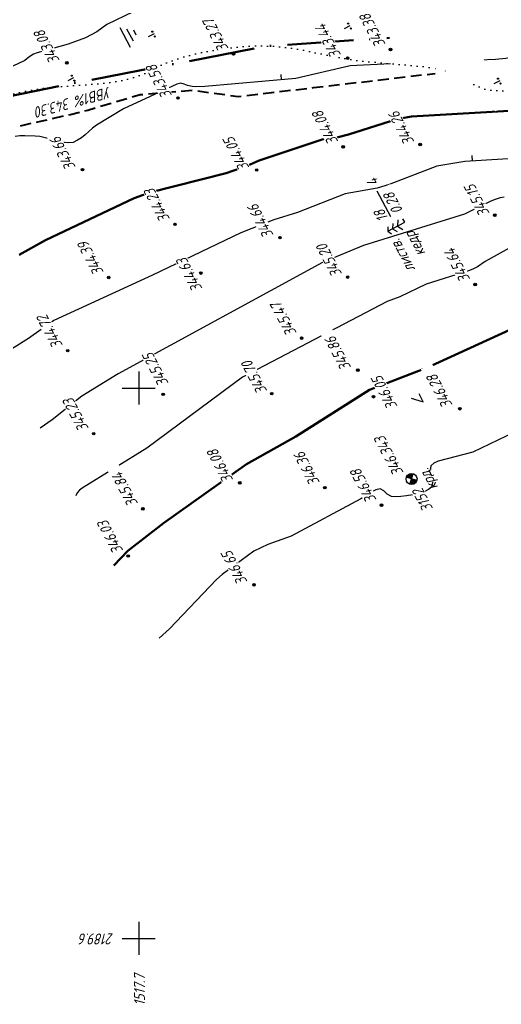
# Model space of a CAD drawing. Extents: x 1517488 to 1518012, y 2189588 to 2190112.
# Drawn here: x 1517678.4 to 1517765.9, y 2189588 to 2189766.9 of the extents above; entities that cross this region are included whole.
import ezdxf
from ezdxf.enums import TextEntityAlignment as Align

# ---------------------------------------------------------------- set-up
doc = ezdxf.new("R2010")
doc.units = 0
for name, pattern in [('ACAD_ISO10W100', [18, 12, -3, 0, -3]), ('IZ_HIDDEN', [3, 2, -1]), ('ИИDot', [1, 0, -1])]:
    doc.linetypes.add(name, pattern=pattern)
for name, color, linetype, lineweight in [('ИИ_БОЛОТО_025', 3, 'Continuous', 25), ('ИИ_ГЕОПУНКТ_025', 7, 'Continuous', 25), ('ИИ_ГЕОСЕТКА_025', 3, 'Continuous', 25), ('ИИ_ГИДРОЛОГИЯ_025', 150, 'Continuous', 25), ('ИИ_ГРАНИЦА_025', 7, 'Continuous', 25), ('ИИ_КОНТУР_025', 7, 'ИИDot', 25), ('ИИ_ОТМЕТКА_025', 7, 'Continuous', 25), ('ИИ_ПИКЕТАЖ_025', 7, 'Continuous', 25), ('ИИ_РАЗМЕР_025', 7, 'Continuous', 25), ('ИИ_РЕЛЬЕФ_025', 34, 'Continuous', 25), ('ИИ_РЕЛЬЕФ_050', 34, 'Continuous', 50), ('ИИ_ТЕКСТ_025', 7, 'Continuous', 25), ('ИИ_УГОДЬЯ_025', 7, 'Continuous', 25)]:
    doc.layers.add(name, color=color, linetype=linetype, lineweight=lineweight)
doc.styles.add('VNIPISIMPLEXCUR', font='simplex.shx', dxfattribs={"width": 0.8, "oblique": 15})
doc.dimstyles.new('ИИ-1000-м-dm$2', dxfattribs={"dimtxt": 2.5, "dimasz": 2.5, "dimexe": 1.25, "dimexo": 0, "dimgap": 1, "dimtad": 2, "dimtoh": 1, "dimzin": 1, "dimdsep": 46, "dimtxsty": 'VNIPISIMPLEXCUR', "dimcen": 2.5, "dimaunit": 1, "dimazin": 0, "dimtfac": 1, "dimtmove": 1, "dimatfit": 2, "dimfxl": 1, "dimarcsym": 0})

# ---------------------------------------------------------------- blocks, each defined once
blk = doc.blocks.new('PICKET')
at = {"color": 0, "linetype": 'Continuous', "lineweight": 25}
for p, q in [((-0.23, 0), (0.23, 0)), ((0, 0.23), (0, -0.23))]:
    blk.add_line(p, q, dxfattribs=at)
blk.add_circle((0, 0), 0.23, dxfattribs=at)
at = {"color": 0, "linetype": 'Continuous', "style": 'VNIPISIMPLEXCUR', "oblique": 15, "width": 0.8}
blk.add_attdef('OTMETKA', (1.25, 0.3), '', height=2, dxfattribs=at)
at = {"color": 8, "linetype": 'Continuous', "style": 'VNIPISIMPLEXCUR', "oblique": 15, "width": 0.8, "flags": 1}
blk.add_attdef('NOMER', (1.25, -2.7), '', height=2, dxfattribs=at)
blk = doc.blocks.new('ИИ05407')
at = {"linetype": 'Continuous', "lineweight": 25}
h = blk.add_hatch(color=0, dxfattribs=at)
edge = h.paths.add_edge_path()
edge.add_arc((-0.5, 0.1), 0.1, 0, 360)
h = blk.add_hatch(color=0, dxfattribs=at)
edge = h.paths.add_edge_path()
edge.add_arc((0.5, 0.1), 0.1, 0, 360)
at = {"color": 0, "linetype": 'Continuous', "lineweight": 25}
blk.add_lwpolyline([(0, 0), (0, 1.2)], dxfattribs=at)
for centre in [(-0.5, 0.1), (0.5, 0.1)]:
    blk.add_circle(centre, 0.1, dxfattribs=at)
blk = doc.blocks.new('ИИ05468')
at = {"color": 0, "linetype": 'Continuous', "lineweight": 25}
for points in [[(-2, 1), (2, 1)], [(-1.25, 0), (1.25, 0)], [(-0.5, -1), (0.5, -1)]]:
    blk.add_lwpolyline(points, dxfattribs=at)
blk = doc.blocks.new('ИИ05382')
at = {"color": 0, "linetype": 'Continuous', "lineweight": 25}
blk.add_lwpolyline([(1.6, 1.6), (0, 0), (1.6, 0)], dxfattribs=at)
blk = doc.blocks.new('ИИ050113Р')
at = {"linetype": 'Continuous'}
for points in [[(0, 0), (-0.71, 0.71, 0.198912), (-1, 0, 0.198912), (-0.71, -0.71)], [(0, 0), (0.71, -0.71, 0.198912), (1, 0, 0.198912), (0.71, 0.71)]]:
    blk.add_hatch(color=0, dxfattribs=at).paths.add_polyline_path(points)
at = {"color": 0, "linetype": 'Continuous'}
for points in [[(-0.71, -0.71), (0.71, 0.71)], [(-0.71, 0.71), (0.71, -0.71)]]:
    blk.add_lwpolyline(points, dxfattribs=at)
blk.add_circle((0, 0), 1, dxfattribs=at)
at = {"color": 0, "linetype": 'Continuous', "style": 'VNIPISIMPLEXCUR', "oblique": 15, "width": 0.8}
for tag, p in [('CENTRE', (1.7, 0.7)), ('EXPLAIN', (-3.59, -3.64)), ('HEIGHT', (1.7, -2.7))]:
    blk.add_attdef(tag, p, '', height=2, dxfattribs=at)
blk.add_attdef('NUMBER', text='', height=2, dxfattribs=at).set_placement((-2.25, -1), align=Align.RIGHT)
at = {"color": 253, "linetype": 'Continuous', "style": 'VNIPISIMPLEXCUR', "oblique": 15, "width": 0.8, "flags": 1}
blk.add_attdef('NOTE', text='', height=1.6, dxfattribs=at).set_placement((-7.39, -3.64), align=Align.RIGHT)
blk = doc.blocks.new('ИИ053296')
at = {"color": 0, "linetype": 'Continuous', "lineweight": 25}
blk.add_lwpolyline([(0, 0), (1, 0)], dxfattribs=at)
blk = doc.blocks.new('ИИ053672А')
at = {"color": 0, "linetype": 'Continuous'}
for points in [[(0.85, 2.01), (0, 2.5), (-0.85, 2.01)], [(0.7, 3.1), (0, 3.5), (-0.7, 3.1)], [(0, 3.5), (0, 0), (0.7, 0)], [(1, 0.92), (0, 1.5), (-1, 0.92)]]:
    blk.add_lwpolyline(points, dxfattribs=at)
at = {"color": 0, "linetype": 'Continuous', "style": 'VNIPISIMPLEXCUR', "oblique": 15, "width": 0.8}
blk.add_attdef('RACE1', text='', height=2, dxfattribs=at).set_placement((-2, 2.25), align=Align.RIGHT)
blk.add_attdef('HEIGHT', (2, 2.25), '', height=2, dxfattribs=at)
blk.add_attdef('DISTANCE', text='', height=2, dxfattribs=at).set_placement((8.5, 1.75), align=Align.MIDDLE_LEFT)
blk.add_attdef('RACE2', text='', height=2, dxfattribs=at).set_placement((-2, 1.25), align=Align.TOP_RIGHT)
blk.add_attdef('THICKNESS', text='', height=2, dxfattribs=at).set_placement((2, 1.25), align=Align.TOP_LEFT)
blk = doc.blocks.new('*D23')
at = {"layer": 'Defpoints', "color": 0, "transparency": 16777216}
for p in [(1517814.44, 2189993.77), (1517707.09, 2189966.7), (1517724.75, 2189945.44), (1517583.52, 2189878.79), (1517834.42, 2189724.98)]:
    blk.add_point(p, dxfattribs=at)
at = {"layer": 'ИИ_РАЗМЕР_025', "color": 0, "lineweight": -2, "transparency": 16777216}
for p, q in [((1517724.44, 2189943.75), (1517731.32, 2189944.21)), ((1517731.32, 2189944.21), (1517734.85, 2189937.52))]:
    blk.add_line(p, q, dxfattribs=at)
blk.add_arc((1517718.1, 2189945.8), 6.66, 315.0395, 9.2086, dxfattribs=at)
at = {"layer": 'ИИ_РАЗМЕР_025', "color": 0, "transparency": 16777216}
for points in [[(1517724.36, 2189946.76), (1517724.99, 2189946.97), (1517724.06, 2189948.77)], [(1517723.01, 2189940.82), (1517722.62, 2189941.36), (1517721.2, 2189939.9)]]:
    blk.add_solid(points, dxfattribs=at)
at = {"layer": 'ИИ_РАЗМЕР_025', "color": 0, "transparency": 16777216, "insert": (1517731.71, 2189939.85), "char_height": 2, "attachment_point": 5, "rotation": 117.7798, "style": 'VNIPISIMPLEXCUR'}
blk.add_mtext("88°41'", dxfattribs=at)
blk = doc.blocks.new('ИИ05012')
at = {"color": 0, "linetype": 'Continuous', "lineweight": 25, "flags": 128}
for points in [[(0, 3), (0, -3)], [(-3, 0), (3, 0)]]:
    blk.add_lwpolyline(points, dxfattribs=at)

msp = doc.modelspace()

# ---------------------------------------------------------------- linework, layer by layer
at = {"layer": 'ИИ_ГИДРОЛОГИЯ_025', "linetype": 'IZ_HIDDEN', "lineweight": 40, "flags": 128}
msp.add_lwpolyline([(1517678.501, 2189747.664), (1517682.438, 2189748.552), (1517687.576, 2189749.733), (1517690.761, 2189750.523), (1517700.241, 2189753.325), (1517709.818, 2189754.123), (1517718.08, 2189752.996), (1517731.76, 2189754.586), (1517753.898, 2189757.177)], dxfattribs=at)
at = {"layer": 'ИИ_ГРАНИЦА_025', "color": 150, "linetype": 'ACAD_ISO10W100', "lineweight": 50, "flags": 128}
msp.add_lwpolyline([(1517655.97, 2189748.87), (1517687.195, 2189755.214), (1517723.449, 2189762.146), (1517745.615, 2189763.623)], dxfattribs=at)
at = {"layer": 'ИИ_КОНТУР_025', "linetype": 'ИИDot', "flags": 128}
for points in [[(1517760.896, 2189755.167), (1517762.534, 2189754.464), (1517763.092, 2189754.282), (1517764.405, 2189754.057), (1517765.98, 2189754.019), (1517767.818, 2189754.169), (1517769.867, 2189754.51), (1517770.445, 2189754.729), (1517771.198, 2189755.092), (1517772.009, 2189755.484), (1517772.86, 2189755.92), (1517774.072, 2189756.537), (1517775.472, 2189757.229), (1517776.893, 2189757.945), (1517777.827, 2189758.486), (1517778.876, 2189758.991), (1517780.042, 2189759.461), (1517781.324, 2189759.895), (1517782.722, 2189760.293), (1517785.866, 2189760.982), (1517800.355, 2189763.548), (1517803.54, 2189764.272), (1517806.821, 2189765.198), (1517810.196, 2189766.326), (1517813.634, 2189767.642), (1517816.939, 2189769.067), (1517820.076, 2189770.587), (1517823.048, 2189772.202), (1517828.773, 2189775.716), (1517836.357, 2189780.643), (1517841.682, 2189784.093), (1517850.702, 2189789.675), (1517855.84, 2189792.829), (1517858.126, 2189794.364), (1517860.158, 2189795.852), (1517861.936, 2189797.293), (1517863.461, 2189798.687), (1517864.732, 2189800.034), (1517865.749, 2189801.333), (1517866.512, 2189802.586), (1517867.089, 2189803.763), (1517867.546, 2189804.837), (1517867.884, 2189805.807), (1517868.103, 2189806.675), (1517868.202, 2189807.439), (1517868.182, 2189808.1), (1517868.043, 2189808.657), (1517867.228, 2189809.948), (1517866.83, 2189810.849), (1517866.592, 2189811.813), (1517866.512, 2189812.84), (1517866.544, 2189813.362), (1517866.639, 2189813.868), (1517866.798, 2189814.358), (1517867.021, 2189814.832), (1517867.308, 2189815.29), (1517868.071, 2189816.159), (1517868.548, 2189816.569), (1517869.068, 2189816.936), (1517869.609, 2189817.231), (1517870.171, 2189817.455), (1517870.754, 2189817.607), (1517871.359, 2189817.688), (1517871.984, 2189817.697), (1517872.631, 2189817.635), (1517875.491, 2189816.933), (1517880.77, 2189815.438), (1517883.375, 2189814.493), (1517885.669, 2189813.404), (1517887.664, 2189812.311), (1517888.847, 2189811.823), (1517889.913, 2189811.548), (1517890.862, 2189811.484), (1517891.473, 2189811.615), (1517892.416, 2189811.966), (1517895.295, 2189813.328), (1517899.5, 2189815.568), (1517899.62, 2189815.635)], [(1517662.621, 2189748.845), (1517668.257, 2189750.942), (1517671.651, 2189752.047), (1517674.755, 2189752.918), (1517678.837, 2189753.832), (1517682.146, 2189754.419), (1517684.674, 2189754.689), (1517691.902, 2189755.238), (1517694.709, 2189755.518), (1517697.315, 2189755.967), (1517698.513, 2189756.262), (1517699.641, 2189756.604), (1517700.698, 2189756.993), (1517701.685, 2189757.429), (1517703.517, 2189758.403), (1517705.551, 2189759.302), (1517707.858, 2189760.088), (1517710.436, 2189760.763), (1517713.235, 2189761.321), (1517717.247, 2189761.901), (1517719.746, 2189762.111), (1517722.104, 2189762.182), (1517724.452, 2189762.102), (1517726.923, 2189761.863), (1517729.516, 2189761.465), (1517736.214, 2189760.079), (1517739.839, 2189759.503), (1517744.208, 2189759.072), (1517751.927, 2189758.4), (1517753.934, 2189758.082)], [(1517755.696, 2189757.632), (1517756.043, 2189757.5)]]:
    msp.add_lwpolyline(points, dxfattribs=at)
at = {"layer": 'ИИ_РЕЛЬЕФ_025'}
for points, elevation in [([(1517837.713, 2189772.804), (1517822.905, 2189764.362), (1517819.114, 2189762.459), (1517810.076, 2189757.264), (1517799.53, 2189751.903), (1517792.86, 2189749.031), (1517784.197, 2189744.817), (1517781.455, 2189743.77), (1517779.545, 2189743.197), (1517777.759, 2189742.783), (1517774.974, 2189742.322), (1517770.132, 2189741.857), (1517759.269, 2189741.154), (1517754.22, 2189740.312), (1517745.543, 2189736.978), (1517743.376, 2189736.347), (1517737.562, 2189735.268), (1517728.852, 2189731.874), (1517724.57, 2189730.544), (1517718.577, 2189728.228), (1517702.532, 2189720.49), (1517684.579, 2189712.272), (1517679.959, 2189709.006), (1517675.214, 2189706.007)], 344.5), ([(1517699.001, 2189768.361), (1517694.228, 2189766.054), (1517692.42, 2189764.7), (1517690.317, 2189763.614), (1517687.207, 2189762.487), (1517681.559, 2189760.94), (1517680.894, 2189760.67), (1517680.008, 2189760.109), (1517679.307, 2189759.539), (1517674.922, 2189757.479)], 343), ([(1517776.462, 2189767.935), (1517775.242, 2189766.116), (1517773.908, 2189764.371), (1517773.203, 2189763.56), (1517772.477, 2189762.807), (1517771.73, 2189762.126), (1517770.965, 2189761.531), (1517770.185, 2189761.034), (1517769.388, 2189760.641), (1517768.549, 2189760.327), (1517767.672, 2189760.082), (1517766.763, 2189759.899), (1517764.864, 2189759.68), (1517761.888, 2189759.594)], 343.5), ([(1517745.75, 2189758.938), (1517738.42, 2189758.562), (1517728.565, 2189756.222), (1517712.039, 2189754.792), (1517710.392, 2189754.737), (1517709.746, 2189754.765), (1517708.889, 2189754.969), (1517708.276, 2189755.249), (1517707.664, 2189755.379), (1517706.962, 2189755.227), (1517697.219, 2189750.714), (1517692.304, 2189747.797), (1517691.62, 2189747.228), (1517690.298, 2189745.983), (1517689.599, 2189745.45), (1517688.856, 2189745.018), (1517688.085, 2189744.649), (1517687.319, 2189744.56), (1517686.489, 2189744.621), (1517685.612, 2189744.789), (1517682, 2189745.705), (1517681.159, 2189745.787), (1517679.305, 2189745.829), (1517678.408, 2189745.801), (1517677.524, 2189745.7)], 343.5), ([(1517766.458, 2189734.68), (1517765.729, 2189734.544), (1517764.794, 2189734.277), (1517764.019, 2189733.962), (1517759.232, 2189731.595), (1517740.895, 2189725.891), (1517733.437, 2189722.812), (1517696.266, 2189702.6), (1517689.691, 2189698.515), (1517684.25, 2189694.22), (1517682.067, 2189692.713)], 345), ([(1517767.328, 2189725.405), (1517763.009, 2189722.976), (1517761.562, 2189722.048), (1517760.738, 2189721.615), (1517759.974, 2189721.312), (1517752.255, 2189718.85), (1517747.445, 2189716.561), (1517745.19, 2189715.748), (1517718.869, 2189702), (1517701.45, 2189689.067), (1517689.73, 2189681.82), (1517689.23, 2189681.433), (1517688.839, 2189680.939), (1517688.6, 2189680.408)], 345.5), ([(1517769.824, 2189692.722), (1517760.763, 2189688.34), (1517754.449, 2189686.724), (1517753.664, 2189686.37), (1517753.125, 2189685.888), (1517752.969, 2189685.013), (1517753.415, 2189682.866), (1517753.232, 2189681.992), (1517752.701, 2189681.545), (1517751.904, 2189681.155), (1517750.92, 2189680.829), (1517749.828, 2189680.571), (1517748.707, 2189680.385), (1517747.635, 2189680.276), (1517746.691, 2189680.249), (1517745.953, 2189680.307), (1517745.169, 2189680.729), (1517744.574, 2189681.34), (1517743.911, 2189681.694), (1517743.104, 2189681.519), (1517742.214, 2189681.034), (1517740.385, 2189679.876), (1517727.72, 2189673.11), (1517723.477, 2189671.593), (1517720.953, 2189670.354), (1517715.202, 2189666.113), (1517714.168, 2189665.202), (1517705.571, 2189656.236), (1517703.693, 2189654.556)], 346.5)]:
    msp.add_lwpolyline(points, dxfattribs=dict(at, elevation=elevation))
at = {"layer": 'ИИ_РЕЛЬЕФ_050'}
for points, elevation in [([(1517802.623, 2189767.993), (1517797.178, 2189765.529), (1517792.796, 2189762.964), (1517785.298, 2189756.173), (1517783.811, 2189755.044), (1517782.209, 2189754.023), (1517780.496, 2189753.091), (1517778.792, 2189752.311), (1517777.086, 2189751.67), (1517775.368, 2189751.155), (1517774.456, 2189750.949), (1517772.624, 2189750.704), (1517749.57, 2189749.36), (1517746.91, 2189748.855), (1517738.153, 2189746.06), (1517735.992, 2189745.539), (1517733.913, 2189745.318), (1517721.909, 2189741.364), (1517719.705, 2189740.35), (1517715.93, 2189739.067), (1517702.026, 2189735.56), (1517699.173, 2189734.502), (1517683.075, 2189726.865), (1517678.243, 2189724.226)], 344), ([(1517767.479, 2189710.584), (1517752.528, 2189703.735), (1517741.93, 2189699.694), (1517728.572, 2189691.211), (1517719.595, 2189686.18), (1517704.481, 2189675.426), (1517698.002, 2189670.45), (1517695.459, 2189667.759)], 346)]:
    msp.add_lwpolyline(points, dxfattribs=dict(at, elevation=elevation))
at = {"layer": 'ИИ_УГОДЬЯ_025'}
msp.add_lwpolyline([(1517745.817, 2189731.129), (1517743.357, 2189735.797)], dxfattribs=at)

# ---------------------------------------------------------------- block references
at = {"layer": 'ИИ_БОЛОТО_025', "rotation": 117.7797222222222}
msp.add_blockref('ИИ05468', (1517698.446, 2189764.127), dxfattribs=at)
at = {"layer": 'ИИ_ГЕОСЕТКА_025'}
for p in [(1517700, 2189700), (1517700, 2189600)]:
    msp.add_blockref('ИИ05012', p, dxfattribs=at)
at = {"layer": 'ИИ_РЕЛЬЕФ_025'}
for p, rotation in [((1517725.963, 2189755.997, 343.5), 94.9447014959177), ((1517760.667, 2189741.245, 344.5), 93.69899880591771)]:
    msp.add_blockref('ИИ053296', p, dxfattribs=dict(at, rotation=rotation))
at = {"layer": 'ИИ_УГОДЬЯ_025', "rotation": 117.7797222222222}
for name, p in [('ИИ05407', (1517738.402, 2189765.824)), ('ИИ05407', (1517702.809, 2189764.367)), ('ИИ05407', (1517688.156, 2189756.358)), ('ИИ05407', (1517765.634, 2189755.829)), ('ИИ05382', (1517751.715, 2189697.519))]:
    msp.add_blockref(name, p, dxfattribs=at)

# ---------------------------------------------------------------- wipeouts: each hides what was drawn before it
at = {"lineweight": 0}
for points in [[(1517695.566, 2189601.031), (1517687.36, 2189601.031), (1517687.36, 2189598.751), (1517695.566, 2189598.751)], [(1517701.279, 2189588.018), (1517701.279, 2189595.767), (1517698.999, 2189595.767), (1517698.999, 2189588.018)]]:
    msp.add_wipeout(points, dxfattribs=at).dxf.layer = 'ИИ_ГЕОСЕТКА_025'

# ---------------------------------------------------------------- next in the draw order: texts
at = {"layer": 'ИИ_ГЕОСЕТКА_025', "color": 7, "style": 'VNIPISIMPLEXCUR', "oblique": 15, "width": 0.8}
for s, rotation, p in [('2189.6', 180, (1517695.426, 2189600.891, 342.5)), ('1517.7', 90, (1517701.139, 2189587.777, 342.5))]:
    msp.add_text(s, height=2, rotation=rotation, dxfattribs=at).set_placement(p)

# ---------------------------------------------------------------- next in the draw order: wipeouts: each hides what was drawn before it
at = {"lineweight": 0}
for points, layer in [([(1517749.805, 2189685.558), (1517745.104, 2189694.481), (1517743.087, 2189693.418), (1517747.787, 2189684.495)], 'ИИ_ГЕОПУНКТ_025'), ([(1517754.161, 2189677.268), (1517751.425, 2189682.461), (1517749.408, 2189681.398), (1517752.143, 2189676.206)], 'ИИ_ГЕОПУНКТ_025'), ([(1517694.444, 2189754.843), (1517677.797, 2189750.332), (1517678.394, 2189748.131), (1517695.04, 2189752.642)], 'ИИ_ГИДРОЛОГИЯ_025'), ([(1517716.542, 2189761.715), (1517712.516, 2189769.357), (1517710.499, 2189768.295), (1517714.524, 2189760.653)], 'ИИ_ОТМЕТКА_025'), ([(1517745.073, 2189762.518), (1517741.118, 2189770.025), (1517739.101, 2189768.962), (1517743.055, 2189761.455)], 'ИИ_ОТМЕТКА_025'), ([(1517736.982, 2189760.556), (1517733.087, 2189767.95), (1517731.07, 2189766.887), (1517734.964, 2189759.493)], 'ИИ_ОТМЕТКА_025'), ([(1517685.841, 2189759.547), (1517681.886, 2189767.054), (1517679.869, 2189765.991), (1517683.824, 2189758.484)], 'ИИ_ОТМЕТКА_025'), ([(1517706.246, 2189753.223), (1517702.291, 2189760.73), (1517700.274, 2189759.667), (1517704.229, 2189752.16)], 'ИИ_ОТМЕТКА_025'), ([(1517736.474, 2189744.828), (1517732.519, 2189752.335), (1517730.502, 2189751.272), (1517734.456, 2189743.765)], 'ИИ_ОТМЕТКА_025'), ([(1517750.318, 2189744.767), (1517746.399, 2189752.207), (1517744.382, 2189751.144), (1517748.301, 2189743.704)], 'ИИ_ОТМЕТКА_025'), ([(1517720.311, 2189740.094), (1517716.356, 2189747.601), (1517714.339, 2189746.539), (1517718.293, 2189739.031)], 'ИИ_ОТМЕТКА_025'), ([(1517763.98, 2189731.798), (1517760.167, 2189739.036), (1517758.15, 2189737.973), (1517761.963, 2189730.736)], 'ИИ_ОТМЕТКА_025'), ([(1517705.884, 2189730.758), (1517701.893, 2189738.333), (1517699.876, 2189737.27), (1517703.866, 2189729.695)], 'ИИ_ОТМЕТКА_025'), ([(1517724.715, 2189727.837), (1517720.796, 2189735.277), (1517718.778, 2189734.214), (1517722.697, 2189726.774)], 'ИИ_ОТМЕТКА_025'), ([(1517693.844, 2189721.078), (1517689.924, 2189728.517), (1517687.907, 2189727.455), (1517691.826, 2189720.015)], 'ИИ_ОТМЕТКА_025'), ([(1517737.169, 2189720.776), (1517733.226, 2189728.261), (1517731.209, 2189727.198), (1517735.152, 2189719.713)], 'ИИ_ОТМЕТКА_025'), ([(1517760.454, 2189719.818), (1517756.559, 2189727.211), (1517754.542, 2189726.148), (1517758.436, 2189718.755)], 'ИИ_ОТМЕТКА_025'), ([(1517711.784, 2189718.108), (1517707.793, 2189725.682), (1517705.776, 2189724.62), (1517709.766, 2189717.045)], 'ИИ_ОТМЕТКА_025'), ([(1517728.914, 2189710.058), (1517724.888, 2189717.7), (1517722.871, 2189716.637), (1517726.896, 2189708.995)], 'ИИ_ОТМЕТКА_025'), ([(1517686.394, 2189707.798), (1517682.451, 2189715.282), (1517680.434, 2189714.219), (1517684.376, 2189706.735)], 'ИИ_ОТМЕТКА_025'), ([(1517738.804, 2189703.799), (1517734.885, 2189711.238), (1517732.868, 2189710.176), (1517736.787, 2189702.736)], 'ИИ_ОТМЕТКА_025'), ([(1517705.622, 2189700.926), (1517701.667, 2189708.433), (1517699.65, 2189707.37), (1517703.605, 2189699.863)], 'ИИ_ОТМЕТКА_025'), ([(1517723.56, 2189699.521), (1517719.617, 2189707.005), (1517717.6, 2189705.943), (1517721.543, 2189698.458)], 'ИИ_ОТМЕТКА_025'), ([(1517747.239, 2189696.726), (1517743.285, 2189704.233), (1517741.267, 2189703.171), (1517745.222, 2189695.663)], 'ИИ_ОТМЕТКА_025'), ([(1517757.248, 2189696.961), (1517753.293, 2189704.468), (1517751.276, 2189703.405), (1517755.231, 2189695.898)], 'ИИ_ОТМЕТКА_025'), ([(1517691.114, 2189692.708), (1517687.123, 2189700.282), (1517685.106, 2189699.22), (1517689.096, 2189691.645)], 'ИИ_ОТМЕТКА_025'), ([(1517717.367, 2189683.371), (1517713.412, 2189690.878), (1517711.395, 2189689.816), (1517715.35, 2189682.309)], 'ИИ_ОТМЕТКА_025'), ([(1517733.124, 2189682.898), (1517729.204, 2189690.337), (1517727.187, 2189689.275), (1517731.106, 2189681.835)], 'ИИ_ОТМЕТКА_025'), ([(1517700.064, 2189679.058), (1517696.169, 2189686.451), (1517694.152, 2189685.388), (1517698.046, 2189677.995)], 'ИИ_ОТМЕТКА_025'), ([(1517719.967, 2189664.854), (1517716.013, 2189672.361), (1517713.996, 2189671.299), (1517717.95, 2189663.791)], 'ИИ_ОТМЕТКА_025'), ([(1517763.836, 2189757.609), (1517748.695, 2189786.35), (1517746.678, 2189785.288), (1517761.818, 2189756.546)], 'ИИ_ТЕКСТ_025'), ([(1517744.751, 2189732.188), (1517743.554, 2189734.46), (1517741.537, 2189733.397), (1517742.733, 2189731.125)], 'ИИ_УГОДЬЯ_025'), ([(1517751.284, 2189720.062), (1517747.59, 2189727.074), (1517745.573, 2189726.011), (1517749.266, 2189719)], 'ИИ_УГОДЬЯ_025')]:
    msp.add_wipeout(points, dxfattribs=at).dxf.layer = layer

# ---------------------------------------------------------------- next in the draw order: block references
at = {"layer": 'ИИ_ОТМЕТКА_025'}
ref = msp.add_blockref('PICKET', (1517745.779, 2189761.52, 343.38), dxfattribs=dict(at, rotation=117.7797222222222))
ref.add_attrib('OTMETKA', '343.38', (1517744.931, 2189762.486, 343.38), dxfattribs={"layer": '0', "color": 0, "height": 2, "rotation": 117.77972, "style": 'VNIPISIMPLEXCUR', "oblique": 15, "width": 0.8})
ref = msp.add_blockref('PICKET', (1517717.248, 2189760.717, 343.27), dxfattribs=dict(at, rotation=117.7797222222222))
ref.add_attrib('OTMETKA', '343.27', (1517716.4, 2189761.684, 343.27), dxfattribs={"layer": '0', "color": 0, "height": 2, "rotation": 117.77972, "style": 'VNIPISIMPLEXCUR', "oblique": 15, "width": 0.8})
ref = msp.add_blockref('PICKET', (1517737.987, 2189759.948, 343.44), dxfattribs=dict(at, rotation=117.7797222222222))
ref.add_attrib('OTMETKA', '343.44', (1517736.84, 2189760.524, 343.44), dxfattribs={"layer": '0', "color": 0, "height": 2, "rotation": 117.77972, "style": 'VNIPISIMPLEXCUR', "oblique": 15, "width": 0.8})
ref = msp.add_blockref('PICKET', (1517686.95, 2189759.09, 343.08), dxfattribs=dict(at, rotation=117.7797222222222))
ref.add_attrib('OTMETKA', '343.08', (1517685.7, 2189759.515, 343.08), dxfattribs={"layer": '0', "color": 0, "height": 2, "rotation": 117.77972, "style": 'VNIPISIMPLEXCUR', "oblique": 15, "width": 0.8})
ref = msp.add_blockref('PICKET', (1517707.137, 2189752.694, 343.58), dxfattribs=dict(at, rotation=117.7797222222222))
ref.add_attrib('OTMETKA', '343.58', (1517706.104, 2189753.191, 343.58), dxfattribs={"layer": '0', "color": 0, "height": 2, "rotation": 117.77972, "style": 'VNIPISIMPLEXCUR', "oblique": 15, "width": 0.8})
ref = msp.add_blockref('PICKET', (1517737.18, 2189743.83, 344.08), dxfattribs=dict(at, rotation=117.7797222222222))
ref.add_attrib('OTMETKA', '344.08', (1517736.332, 2189744.796, 344.08), dxfattribs={"layer": '0', "color": 0, "height": 2, "rotation": 117.77972, "style": 'VNIPISIMPLEXCUR', "oblique": 15, "width": 0.8})
ref = msp.add_blockref('PICKET', (1517751.16, 2189744.26, 344.26), dxfattribs=dict(at, rotation=117.7797222222222))
ref.add_attrib('OTMETKA', '344.26', (1517750.177, 2189744.735, 344.26), dxfattribs={"layer": '0', "color": 0, "height": 2, "rotation": 117.77972, "style": 'VNIPISIMPLEXCUR', "oblique": 15, "width": 0.8})
ref = msp.add_blockref('PICKET', (1517721.45, 2189739.61, 344.05), dxfattribs=dict(at, rotation=117.7797222222222))
ref.add_attrib('OTMETKA', '344.05', (1517720.169, 2189740.062, 344.05), dxfattribs={"layer": '0', "color": 0, "height": 2, "rotation": 117.77972, "style": 'VNIPISIMPLEXCUR', "oblique": 15, "width": 0.8})
ref = msp.add_blockref('PICKET', (1517764.73, 2189731.41, 345.15), dxfattribs=dict(at, rotation=117.7797222222222))
ref.add_attrib('OTMETKA', '345.15', (1517763.838, 2189731.767, 345.15), dxfattribs={"layer": '0', "color": 0, "height": 2, "rotation": 117.77972, "style": 'VNIPISIMPLEXCUR', "oblique": 15, "width": 0.8})
ref = msp.add_blockref('PICKET', (1517706.59, 2189729.76, 344.23), dxfattribs=dict(at, rotation=117.7797222222222))
ref.add_attrib('OTMETKA', '344.23', (1517705.742, 2189730.726, 344.23), dxfattribs={"layer": '0', "color": 0, "height": 2, "rotation": 117.77972, "style": 'VNIPISIMPLEXCUR', "oblique": 15, "width": 0.8})
ref = msp.add_blockref('PICKET', (1517725.68, 2189727.32, 344.66), dxfattribs=dict(at, rotation=117.7797222222222))
ref.add_attrib('OTMETKA', '344.66', (1517724.573, 2189727.805, 344.66), dxfattribs={"layer": '0', "color": 0, "height": 2, "rotation": 117.77972, "style": 'VNIPISIMPLEXCUR', "oblique": 15, "width": 0.8})
ref = msp.add_blockref('PICKET', (1517694.55, 2189720.08, 344.39), dxfattribs=dict(at, rotation=117.7797222222222))
ref.add_attrib('OTMETKA', '344.39', (1517693.702, 2189721.046, 344.39), dxfattribs={"layer": '0', "color": 0, "height": 2, "rotation": 117.77972, "style": 'VNIPISIMPLEXCUR', "oblique": 15, "width": 0.8})
ref = msp.add_blockref('PICKET', (1517738, 2189720.16, 345.2), dxfattribs=dict(at, rotation=117.7797222222222))
ref.add_attrib('OTMETKA', '345.20', (1517737.027, 2189720.744, 345.2), dxfattribs={"layer": '0', "color": 0, "height": 2, "rotation": 117.77972, "style": 'VNIPISIMPLEXCUR', "oblique": 15, "width": 0.8})
ref = msp.add_blockref('PICKET', (1517761.16, 2189718.82, 345.64), dxfattribs=dict(at, rotation=117.7797222222222))
ref.add_attrib('OTMETKA', '345.64', (1517760.312, 2189719.786, 345.64), dxfattribs={"layer": '0', "color": 0, "height": 2, "rotation": 117.77972, "style": 'VNIPISIMPLEXCUR', "oblique": 15, "width": 0.8})
ref = msp.add_blockref('PICKET', (1517711.31, 2189720.89, 344.63), dxfattribs=dict(at, rotation=117.7797222222222))
ref.add_attrib('OTMETKA', '344.63', (1517711.642, 2189718.076, 344.63), dxfattribs={"layer": '0', "color": 0, "height": 2, "rotation": 117.77972, "style": 'VNIPISIMPLEXCUR', "oblique": 15, "width": 0.8})
ref = msp.add_blockref('PICKET', (1517729.62, 2189709.06, 345.47), dxfattribs=dict(at, rotation=117.7797222222222))
ref.add_attrib('OTMETKA', '345.47', (1517728.772, 2189710.026, 345.47), dxfattribs={"layer": '0', "color": 0, "height": 2, "rotation": 117.77972, "style": 'VNIPISIMPLEXCUR', "oblique": 15, "width": 0.8})
ref = msp.add_blockref('PICKET', (1517687.1, 2189706.8, 344.72), dxfattribs=dict(at, rotation=117.7797222222222))
ref.add_attrib('OTMETKA', '344.72', (1517686.252, 2189707.766, 344.72), dxfattribs={"layer": '0', "color": 0, "height": 2, "rotation": 117.77972, "style": 'VNIPISIMPLEXCUR', "oblique": 15, "width": 0.8})
ref = msp.add_blockref('PICKET', (1517739.83, 2189703.26, 345.86), dxfattribs=dict(at, rotation=117.7797222222222))
ref.add_attrib('OTMETKA', '345.86', (1517738.662, 2189703.767, 345.86), dxfattribs={"layer": '0', "color": 0, "height": 2, "rotation": 117.77972, "style": 'VNIPISIMPLEXCUR', "oblique": 15, "width": 0.8})
ref = msp.add_blockref('PICKET', (1517704.45, 2189698.85, 345.25), dxfattribs=dict(at, rotation=117.7797222222222))
ref.add_attrib('OTMETKA', '345.25', (1517705.481, 2189700.894, 345.25), dxfattribs={"layer": '0', "color": 0, "height": 2, "rotation": 117.77972, "style": 'VNIPISIMPLEXCUR', "oblique": 15, "width": 0.8})
ref = msp.add_blockref('PICKET', (1517724.19, 2189698.97, 345.7), dxfattribs=dict(at, rotation=117.7797222222222))
ref.add_attrib('OTMETKA', '345.70', (1517723.419, 2189699.489, 345.7), dxfattribs={"layer": '0', "color": 0, "height": 2, "rotation": 117.77972, "style": 'VNIPISIMPLEXCUR', "oblique": 15, "width": 0.8})
ref = msp.add_blockref('PICKET', (1517742.68, 2189698.42, 346.05), dxfattribs=dict(at, rotation=117.7797222222222))
ref.add_attrib('OTMETKA', '346.05', (1517747.098, 2189696.694, 346.05), dxfattribs={"layer": '0', "color": 0, "height": 2, "rotation": 117.77972, "style": 'VNIPISIMPLEXCUR', "oblique": 15, "width": 0.8})
ref = msp.add_blockref('PICKET', (1517758.37, 2189696.24, 346.28), dxfattribs=dict(at, rotation=117.7797222222222))
ref.add_attrib('OTMETKA', '346.28', (1517757.106, 2189696.929, 346.28), dxfattribs={"layer": '0', "color": 0, "height": 2, "rotation": 117.77972, "style": 'VNIPISIMPLEXCUR', "oblique": 15, "width": 0.8})
ref = msp.add_blockref('PICKET', (1517691.82, 2189691.71, 345.23), dxfattribs=dict(at, rotation=117.7797222222222))
ref.add_attrib('OTMETKA', '345.23', (1517690.972, 2189692.676, 345.23), dxfattribs={"layer": '0', "color": 0, "height": 2, "rotation": 117.77972, "style": 'VNIPISIMPLEXCUR', "oblique": 15, "width": 0.8})
ref = msp.add_blockref('PICKET', (1517718.37, 2189682.77, 346.08), dxfattribs=dict(at, rotation=117.7797222222222))
ref.add_attrib('OTMETKA', '346.08', (1517717.225, 2189683.339, 346.08), dxfattribs={"layer": '0', "color": 0, "height": 2, "rotation": 117.77972, "style": 'VNIPISIMPLEXCUR', "oblique": 15, "width": 0.8})
ref = msp.add_blockref('PICKET', (1517733.83, 2189681.9, 346.36), dxfattribs=dict(at, rotation=117.7797222222222))
ref.add_attrib('OTMETKA', '346.36', (1517732.982, 2189682.866, 346.36), dxfattribs={"layer": '0', "color": 0, "height": 2, "rotation": 117.77972, "style": 'VNIPISIMPLEXCUR', "oblique": 15, "width": 0.8})
ref = msp.add_blockref('PICKET', (1517720.95, 2189664.25, 346.65), dxfattribs=dict(at, rotation=117.7797222222222))
ref.add_attrib('OTMETKA', '346.65', (1517719.826, 2189664.822, 346.65), dxfattribs={"layer": '0', "color": 0, "height": 2, "rotation": 117.77972, "style": 'VNIPISIMPLEXCUR', "oblique": 15, "width": 0.8})

# ---------------------------------------------------------------- next in the draw order: texts
at = {"layer": 'ИИ_ГИДРОЛОГИЯ_025', "style": 'VNIPISIMPLEXCUR', "oblique": 15, "width": 0.8}
msp.add_text('УВВ1%%% 343.30', height=2, rotation=195.16298, dxfattribs=at).set_placement((1517694.566, 2189754.731, 10.5))

# ---------------------------------------------------------------- next in the draw order: wipeouts: each hides what was drawn before it
at = {"lineweight": 0}
for points, layer in [([(1517754.037, 2189683.304), (1517752.048, 2189687.08), (1517750.62, 2189686.328), (1517752.609, 2189682.552)], 'ИИ_ГЕОПУНКТ_025'), ([(1517688.752, 2189740.161), (1517684.833, 2189747.6), (1517682.816, 2189746.538), (1517686.735, 2189739.098)], 'ИИ_ОТМЕТКА_025'), ([(1517743.424, 2189679.718), (1517739.469, 2189687.225), (1517737.452, 2189686.162), (1517741.406, 2189678.655)], 'ИИ_ОТМЕТКА_025'), ([(1517697.384, 2189670.488), (1517693.393, 2189678.063), (1517691.376, 2189677), (1517695.366, 2189669.425)], 'ИИ_ОТМЕТКА_025'), ([(1517771.284, 2189756.245), (1517763.778, 2189752.291), (1517764.84, 2189750.274), (1517772.347, 2189754.228)], 'ИИ_ПИКЕТАЖ_025'), ([(1517748.21, 2189732.332), (1517745.712, 2189737.076), (1517743.695, 2189736.013), (1517746.193, 2189731.27)], 'ИИ_УГОДЬЯ_025'), ([(1517752.989, 2189722.467), (1517750.443, 2189727.298), (1517749.016, 2189726.546), (1517751.561, 2189721.715)], 'ИИ_УГОДЬЯ_025')]:
    msp.add_wipeout(points, dxfattribs=at).dxf.layer = layer

# ---------------------------------------------------------------- next in the draw order: block references
at = {"layer": 'ИИ_ГЕОПУНКТ_025', "rotation": 117.7797222222222}
msp.add_blockref('ИИ050113Р', (1517749.6, 2189683.48), dxfattribs=at).add_auto_attribs({'NUMBER': '3152', 'CENTRE': '346.343', 'EXPLAIN': 'крд.'})
at = {"layer": 'ИИ_ОТМЕТКА_025'}
ref = msp.add_blockref('PICKET', (1517689.79, 2189739.68, 343.66), dxfattribs=dict(at, rotation=117.7797222222222))
ref.add_attrib('OTMETKA', '343.66', (1517688.611, 2189740.129, 343.66), dxfattribs={"layer": '0', "color": 0, "height": 2, "rotation": 117.77972, "style": 'VNIPISIMPLEXCUR', "oblique": 15, "width": 0.8})
ref = msp.add_blockref('PICKET', (1517744.13, 2189678.72, 346.58), dxfattribs=dict(at, rotation=117.7797222222222))
ref.add_attrib('OTMETKA', '346.58', (1517743.282, 2189679.686, 346.58), dxfattribs={"layer": '0', "color": 0, "height": 2, "rotation": 117.77972, "style": 'VNIPISIMPLEXCUR', "oblique": 15, "width": 0.8})
ref = msp.add_blockref('PICKET', (1517700.77, 2189678.06, 345.84), dxfattribs=dict(at, rotation=117.7797222222222))
ref.add_attrib('OTMETKA', '345.84', (1517699.922, 2189679.026, 345.84), dxfattribs={"layer": '0', "color": 0, "height": 2, "rotation": 117.77972, "style": 'VNIPISIMPLEXCUR', "oblique": 15, "width": 0.8})
ref = msp.add_blockref('PICKET', (1517698.09, 2189669.49, 346.03), dxfattribs=dict(at, rotation=117.7797222222222))
ref.add_attrib('OTMETKA', '346.03', (1517697.242, 2189670.456, 346.03), dxfattribs={"layer": '0', "color": 0, "height": 2, "rotation": 117.77972, "style": 'VNIPISIMPLEXCUR', "oblique": 15, "width": 0.8})

# ---------------------------------------------------------------- next in the draw order: wipeouts: each hides what was drawn before it
at = {"lineweight": 0}
msp.add_wipeout([(1517743.854, 2189737.385), (1517743.191, 2189738.643), (1517741.173, 2189737.581), (1517741.837, 2189736.322)], dxfattribs=at).dxf.layer = 'ИИ_УГОДЬЯ_025'

# ---------------------------------------------------------------- next in the draw order: block references
at = {"layer": 'ИИ_УГОДЬЯ_025', "rotation": 117.7797222222222}
msp.add_blockref('ИИ053672А', (1517748.373, 2189730.114), dxfattribs=at).add_auto_attribs({'RACE1': 'листв.', 'RACE2': 'кедр', 'HEIGHT': '18', 'THICKNESS': '0.28', 'DISTANCE': '4'})

# ---------------------------------------------------------------- next in the draw order: dimensions: what is measured, and where the dimension line sits
at = {"layer": 'ИИ_РАЗМЕР_025'}
dim = msp.add_angular_dim_2l(base=(1517724.752, 2189945.437), line1=((1517814.441, 2189993.765), (1517583.525, 2189878.795)), line2=((1517834.42, 2189724.983), (1517707.086, 2189966.699)), dimstyle='ИИ-1000-м-dm$2', override={"dimtxt": 2, "dimasz": 2, "dimgap": 0.5}, dxfattribs=at)
dim.commit()
dim.dimension.update_dxf_attribs({"geometry": '*D23', "text_midpoint": (1517731.707, 2189939.852), "dimtype": 162})

doc.saveas('drawing.dxf')
